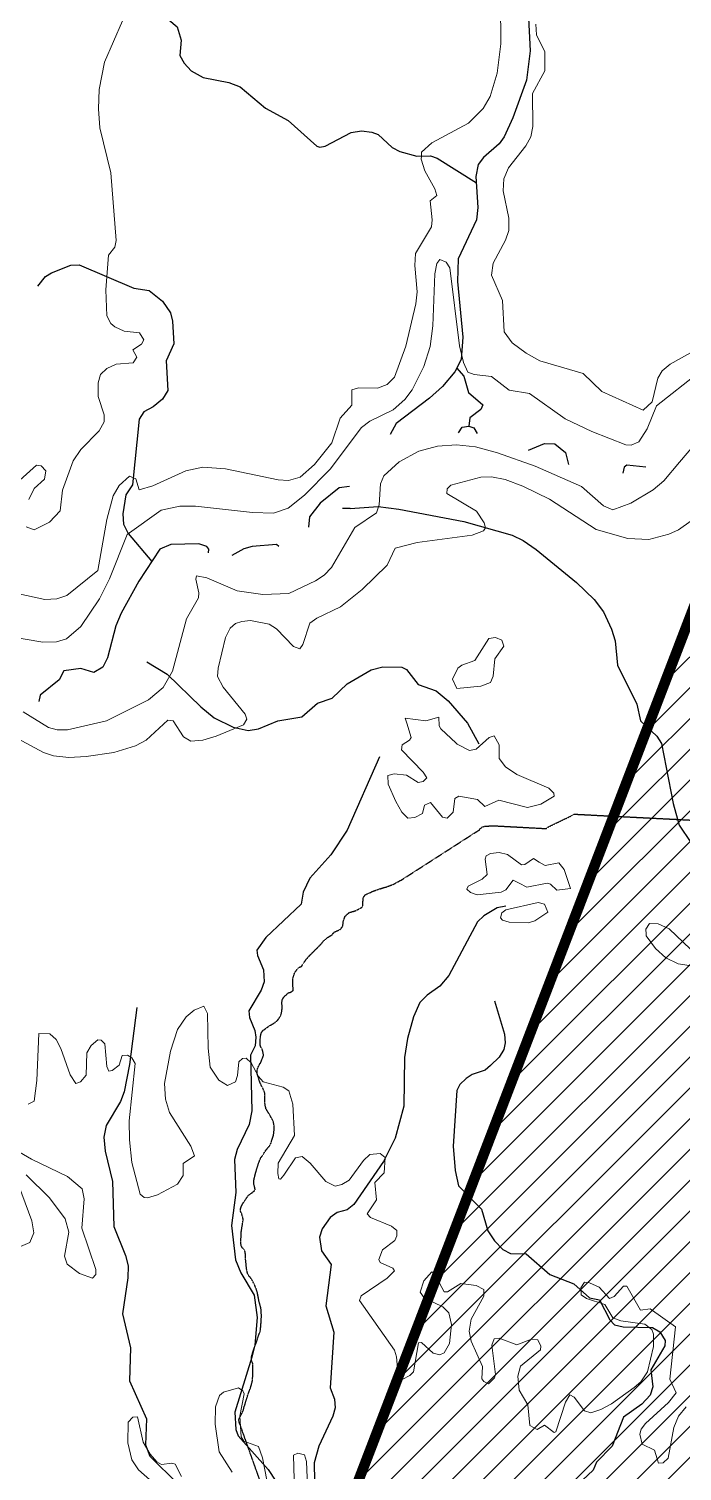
# Model space of a CAD drawing. Header units: feet. Extents: x -72 to 1107026, y -16 to 8357890.
# Drawn here: x 749793 to 759175, y 8160283 to 8180995 of the extents above; entities that cross this region are included whole.
import ezdxf

# ---------------------------------------------------------------- set-up
doc = ezdxf.new("R2010")
doc.units = ezdxf.units.FT
doc.header["$LTSCALE"] = 10
doc.header["$MEASUREMENT"] = 0
doc.linetypes.add('DASHED2', pattern=[0.375, 0.25, -0.125])
doc.layers.add('AUTODEMA-inf. cofopri-Rural-PSAD', color=190, linetype='CONTINUOUS')
doc.layers.add('VIA-ASFALTADA', color=1, linetype='CONTINUOUS')
for name, color, linetype, lineweight in [('CURVAS_PERU_500_PSAD-18', 23, 'CONTINUOUS', 5), ('Hidrografia-IGN-QUEBRADAS', 151, 'CONTINUOUS', 25), ('Hidrografia-IGN-RIOS', 162, 'CONTINUOUS', 30)]:
    doc.layers.add(name, color=color, linetype=linetype, lineweight=lineweight)

msp = doc.modelspace()

# ---------------------------------------------------------------- hatches: boundary and pattern name
at = {"layer": 'AUTODEMA-inf. cofopri-Rural-PSAD', "lineweight": 5}
h = msp.add_hatch(dxfattribs=at)
h.set_pattern_fill('ANSI31', color=256, scale=2500)
h.paths.add_polyline_path([(753238, 8156793), (753322, 8156780), (753238, 8156793), (761252, 8177664), (761485, 8177877), (761891, 8178033), (762006, 8178099), (762145, 8178160), (762278, 8178215), (762392, 8178274), (762497, 8178357), (762589, 8178469), (762675, 8178563), (762762, 8178662), (762856, 8178741), (762966, 8178847), (763062, 8178931), (763167, 8179043), (763215, 8179157), (763254, 8179284), (763292, 8179406), (763323, 8179543), (763341, 8179672), (763349, 8179797), (763400, 8179962), (763448, 8180102), (763499, 8180234), (763573, 8180363), (763635, 8180490), (763719, 8180589), (763826, 8180681), (763928, 8180774), (764019, 8180866), (764121, 8180950), (764228, 8181026), (764338, 8181097), (764444, 8181168), (764559, 8181213), (764712, 8181269), (764839, 8181335), (764956, 8181398), (765071, 8181451), (765175, 8181550), (765244, 8181660), (765315, 8181776), (765354, 8181893), (765389, 8182013), (765390, 8182140), (765377, 8182262), (765342, 8182396), (765286, 8182546), (765225, 8182684), (765197, 8182808), (765187, 8182943), (765170, 8183067), (765142, 8183205), (765114, 8183355), (765122, 8183484), (765143, 8183642), (765150, 8183779), (765168, 8183908), (765199, 8184028), (765243, 8184165), (765278, 8184310), (765332, 8184449), (765386, 8184576), (765432, 8184714), (765467, 8184853), (765513, 8184978), (765575, 8185115), (765661, 8185237), (765751, 8185338), (765852, 8185419), (765985, 8185503), (766099, 8185572), (766232, 8185655), (766299, 8185789), (767271, 8186800), (767271, 8186947), (767297, 8187069), (767333, 8187214), (767379, 8187334), (767466, 8187468), (767519, 8187582), (767578, 8187702), (767631, 8187831), (767690, 8187961), (767739, 8188095), (767779, 8188220), (767853, 8188349), (767930, 8188476), (768029, 8188550), (768144, 8188601), (768268, 8188621), (768396, 8188684), (768525, 8188666), (768648, 8188684), (768729, 8188803), (768760, 8188933), (768775, 8189055), (768816, 8189187), (768865, 8189314), (768913, 8189448), (768946, 8189596), (769010, 8189708), (769110, 8189804), (769242, 8189855), (769369, 8189839), (769435, 8190402), (769242, 8190676), (768955, 8190796), (768850, 8191044), (768727, 8191405), (768791, 8192051), (769355, 8193016), (769774, 8193584), (769715, 8193854), (770015, 8194180), (770358, 8194460), (770593, 8194855), (771149, 8195508), (771339, 8195882), (771620, 8196321), (772139, 8196529), (772271, 8196571), (772518, 8196829), (772893, 8197299), (773001, 8197468), (773083, 8197912), (773128, 8198271), (773053, 8198668), (772961, 8199048), (772784, 8199431), (772552, 8199747), (772403, 8199923), (772344, 8200269), (772420, 8200524), (772438, 8201124), (772378, 8201509), (772320, 8201525), (771949, 8202389), (771948, 8203291), (771835, 8204086), (771949, 8205175), (771912, 8205868), (771936, 8206678), (771927, 8207524), (771977, 8207815), (772140, 8208229), (772310, 8208881), (772199, 8209183), (771898, 8209610), (771718, 8210093), (771643, 8210618), (770734, 8212243), (770420, 8212760), (770332, 8213330), (770439, 8213909), (770573, 8214159), (770693, 8214428), (770826, 8214682), (770933, 8214964), (771027, 8215231), (771060, 8215528), (771028, 8215800), (771023, 8215945), (771008, 8216090), (770944, 8216217), (770904, 8216392), (770519, 8217145), (770239, 8217796), (770023, 8218086), (769663, 8218545), (769449, 8218924), (769225, 8219439), (769296, 8219810), (769534, 8220281), (769800, 8220721), (770123, 8220961), (770236, 8221108), (770301, 8221212), (770355, 8221316), (770388, 8221417), (770506, 8221516), (770614, 8221596), (770683, 8221720), (770695, 8221911), (770696, 8222074), (770699, 8222211), (770790, 8222424), (770811, 8222568), (770823, 8222774), (770781, 8222973), (770744, 8223095), (770724, 8223248), (770687, 8223365), (770609, 8223513), (770566, 8223607), (770536, 8223648), (770519, 8223803), (770420, 8224061), (770417, 8224114), (770411, 8224346), (770326, 8224585), (770246, 8224784), (770250, 8224878), (770152, 8225049), (770105, 8225286), (769944, 8225912), (769917, 8226101), (769939, 8226683), (769870, 8226978), (769847, 8227388), (769974, 8227697), (770102, 8227836), (770156, 8227935), (770134, 8228072), (770014, 8228391), (770087, 8228555), (770259, 8228867), (770494, 8228977), (770568, 8228972), (770670, 8228991), (770967, 8229392), (771170, 8229797), (771390, 8230281), (771541, 8230796), (771638, 8231110), (771649, 8231265), (771605, 8231522), (771627, 8231763), (771687, 8231964), (771722, 8232157), (771735, 8232337), (771693, 8232515), (771625, 8232625), (771600, 8233022), (771587, 8233284), (771570, 8233434), (771556, 8233673), (771538, 8233961), (771479, 8234294), (771495, 8234446), (771537, 8234647), (771589, 8234753), (771628, 8234908), (771626, 8235023), (771663, 8235221), (771705, 8235358), (771731, 8235452), (771806, 8235660), (771892, 8235916), (771915, 8235992), (771929, 8236129), (771913, 8236376), (771884, 8236602), (771862, 8236752), (771822, 8236938), (771796, 8237134), (771804, 8237182), (771883, 8237286), (771904, 8237405), (771913, 8237507), (771903, 8237629), (771894, 8237698), (771889, 8237802), (771827, 8237968), (771792, 8238039), (771813, 8238197), (771839, 8238311), (771838, 8238486), (771839, 8238639), (771824, 8238728), (771772, 8238886), (771717, 8239024), (771631, 8239192), (771615, 8239378), (771621, 8239502), (771614, 8239619), (771605, 8239731), (771569, 8239792), (771550, 8239932), (771551, 8240029), (771481, 8240238), (771522, 8240563), (771488, 8241022), (771468, 8241305), (820278, 8241691), (830577, 8202812), (830340, 8202672), (830000, 8202586), (829662, 8202548), (829318, 8202317), (829158, 8201793), (829053, 8201507), (828905, 8201367), (828322, 8201192), (827978, 8200961), (827919, 8200578), (827797, 8199716), (827643, 8199383), (827293, 8198961), (826996, 8198681), (826979, 8198104), (826868, 8197578), (826760, 8197196), (826743, 8196619), (826868, 8195942), (827189, 8195377), (827277, 8195085), (827159, 8194367), (827146, 8193935), (827234, 8193643), (827319, 8193256), (827453, 8192915), (827398, 8192676), (827291, 8192294), (827132, 8191818), (827119, 8191385), (827194, 8190661), (827090, 8190376), (826836, 8189950), (826722, 8189328), (826756, 8188846), (826641, 8188224), (826583, 8187889), (826334, 8187608), (826127, 8187133), (825918, 8186561), (825905, 8186129), (826032, 8185548), (825868, 8184879), (825858, 8184542), (825847, 8184158), (826032, 8183912), (826069, 8183526), (826047, 8182805), (826078, 8182227), (826108, 8181600), (826048, 8181217), (825801, 8180984), (825747, 8180793), (825636, 8180315), (825796, 8179204), (825684, 8178678), (825668, 8178149), (825657, 8177765), (825548, 8177335), (825244, 8176815), (825086, 8176386), (824977, 8175956), (824725, 8175579), (824520, 8175152), (824114, 8174443), (823712, 8173877), (823407, 8173357), (823324, 8172960), (823317, 8172729), (823307, 8172399), (823238, 8171852), (823314, 8171473), (823304, 8171154), (823327, 8170950), (823289, 8170632), (823310, 8170370), (823402, 8170016), (823586, 8169548), (823710, 8169280), (823662, 8168785), (823750, 8168195), (823303, 8168147), (822930, 8167996), (822690, 8167863), (822198, 8167624), (822071, 8167460), (821892, 8167381), (821672, 8167229), (821518, 8167084), (821383, 8166920), (821310, 8166661), (821229, 8166477), (821265, 8166226), (821329, 8166168), (821371, 8165998), (821374, 8165793), (821214, 8165770), (821034, 8165673), (820575, 8165630), (820470, 8165568), (820330, 8165544), (820169, 8165484), (819982, 8165480), (819805, 8165485), (819700, 8165414), (819649, 8165285), (819644, 8165108), (819667, 8164939), (819671, 8164762), (819732, 8164620), (819765, 8164469), (819741, 8164302), (819684, 8164248), (819479, 8164273), (819273, 8164260), (819038, 8164211), (818867, 8164134), (818823, 8164107), (818741, 8164036), (818708, 8164001), (818677, 8163932), (818710, 8163874), (818719, 8163764), (818731, 8163685), (818688, 8163660), (818637, 8163650), (818578, 8163656), (818522, 8163649), (818440, 8163596), (818419, 8163540), (818393, 8163433), (818298, 8163327), (818245, 8163363), (818164, 8163435), (818136, 8163489), (818129, 8163542), (818096, 8163606), (818046, 8163683), (817988, 8163732), (817894, 8163801), (817840, 8163741), (817832, 8163692), (817948, 8163198), (817963, 8163142), (817897, 8163112), (817789, 8163046), (817781, 8162998), (817730, 8162927), (817678, 8162897), (817592, 8162870), (817454, 8162902), (817393, 8162912), (817340, 8162910), (817312, 8162864), (817276, 8162829), (817252, 8162781), (817206, 8162736), (817116, 8162650), (817080, 8162604), (816998, 8162546), (816927, 8162529), (816831, 8162586), (816762, 8162655), (816699, 8162684), (816646, 8162707), (816575, 8162751), (816511, 8162744), (816411, 8162673), (816342, 8162595), (816313, 8162529), (816262, 8162412), (816108, 8162337), (816052, 8162315), (815981, 8162315), (815917, 8162285), (815807, 8162276), (815739, 8162310), (815638, 8162382), (815595, 8162443), (815534, 8162451), (815488, 8162492), (815433, 8162536), (815341, 8162496), (815286, 8162397), (815285, 8162290), (815182, 8162139), (815129, 8162124), (815020, 8162160), (814969, 8162143), (814915, 8162151), (814818, 8162129), (814661, 8162171), (814608, 8162204), (814465, 8162246), (814361, 8162265), (814167, 8162243), (813989, 8162194), (813856, 8162085), (813702, 8161985), (813124, 8161923), (812911, 8161706), (812856, 8161618), (812749, 8161540), (812492, 8161534), (812443, 8161524), (812367, 8161515), (812252, 8161510), (812150, 8161471), (812066, 8161443), (811936, 8161388), (811813, 8161338), (811757, 8161367), (811669, 8161438), (811510, 8161415), (811342, 8161337), (811245, 8161204), (811131, 8161124), (810849, 8161076), (810322, 8160943), (809995, 8160714), (809741, 8160678), (809493, 8160697), (809213, 8160705), (808932, 8160676), (808648, 8160621), (808530, 8160579), (808408, 8160546), (808227, 8160477), (808120, 8160465), (808005, 8160428), (807949, 8160451), (807748, 8160486), (807591, 8160502), (807337, 8160435), (807016, 8160247), (806896, 8160192), (806747, 8160074), (806681, 8160046), (806538, 8159999), (806377, 8159904), (806147, 8159906), (805415, 8159960), (805112, 8159977), (804565, 8160002), (804080, 8160025), (803956, 8160045), (803836, 8160005), (803684, 8159964), (803497, 8159761), (803367, 8159762), (803227, 8159787), (802920, 8159966), (802800, 8159994), (802680, 8160027), (802548, 8160058), (802424, 8160101), (802312, 8160152), (802195, 8160221), (802083, 8160290), (801956, 8160316), (801818, 8160295), (801688, 8160293), (801556, 8160247), (801423, 8160212), (801291, 8160159), (801159, 8160106), (800787, 8160136), (800463, 8160229), (800277, 8160263), (800072, 8160269), (799744, 8160251), (799483, 8160249), (799221, 8160248), (798949, 8160191), (798686, 8160152), (798410, 8160168), (798290, 8160204), (798148, 8160212), (798023, 8160253), (797876, 8160243), (797751, 8160192), (797611, 8160213), (797496, 8160274), (797323, 8160236), (797183, 8160081), (797053, 8159952), (796859, 8159878), (796714, 8159805), (796661, 8159693), (796625, 8159558), (796551, 8159432), (796413, 8159345), (796273, 8159351), (796136, 8159369), (796011, 8159432), (795892, 8159481), (795767, 8159545), (795647, 8159580), (795531, 8159639), (795391, 8159662), (795256, 8159634), (795083, 8159561), (794973, 8159508), (794881, 8159383), (794743, 8159228), (794634, 8159150), (794486, 8159150), (794377, 8159214), (794229, 8159227), (794087, 8159186), (793965, 8159158), (793830, 8159143), (793685, 8159172), (793580, 8159268), (793535, 8159388), (793533, 8159520), (793530, 8159657), (793548, 8159797), (793528, 8160067), (793457, 8160189), (793366, 8160285), (793249, 8160375), (793130, 8160431), (792862, 8160424), (792730, 8160378), (792470, 8160226), (792221, 8160229), (792150, 8160361), (792025, 8160394), (791895, 8160369), (791742, 8160344), (791615, 8160278), (791345, 8160296), (791121, 8160303), (791002, 8160353), (790927, 8160356), (790776, 8160295), (790573, 8160086), (790487, 8160014), (790335, 8159935), (790156, 8159875), (789933, 8159891), (789628, 8159994), (789403, 8160091), (789337, 8160215), (789139, 8160376), (788987, 8160391), (788855, 8160613), (788850, 8160750), (788898, 8160900), (788728, 8161037), (788593, 8161048), (788476, 8161094), (788331, 8161107), (788207, 8161079), (788072, 8161089), (787996, 8161188), (787900, 8161371), (787828, 8161534), (787714, 8161613), (787483, 8161754), (787368, 8161805), (787254, 8161881), (787122, 8161935), (787007, 8162011), (786888, 8162072), (786771, 8162121), (786667, 8162202), (786552, 8162248), (786425, 8162271), (786298, 8162223), (786203, 8162137), (786107, 8162061), (786051, 8162173), (786043, 8162338), (786150, 8162401), (786275, 8162485), (786339, 8162597), (786237, 8162665), (786110, 8162638), (785990, 8162577), (785868, 8162597), (785746, 8162615), (785622, 8162654), (785500, 8162672), (785362, 8162654), (785199, 8162603), (785082, 8162565), (784960, 8162540), (784835, 8162500), (784720, 8162436), (784596, 8162358), (784484, 8162277), (784379, 8162190), (784275, 8162114), (784160, 8162036), (784043, 8161954), (783938, 8161886), (783826, 8161812), (783699, 8161747), (783582, 8161693), (783449, 8161676), (783342, 8161607), (783271, 8161452), (783225, 8161328), (783179, 8161206), (783138, 8161082), (783097, 8160957), (783061, 8160830), (782974, 8160718), (782855, 8160675), (782725, 8160670), (782582, 8160648), (782463, 8160615), (782353, 8160549), (782259, 8160460), (782078, 8160260), (782029, 8160143), (781968, 8160031), (781907, 8159917), (781846, 8159810), (781751, 8159699), (781639, 8159610), (781573, 8159503), (781506, 8159396), (781422, 8159300), (781295, 8159285), (781170, 8159283), (781058, 8159227), (781035, 8159095), (780966, 8158947), (780910, 8158818), (780843, 8158678), (780719, 8158676), (780643, 8158773), (780548, 8158676), (780492, 8158534), (780489, 8158409), (780563, 8158292), (780456, 8158221), (780372, 8158130), (780275, 8158051), (780148, 8158062), (780033, 8158141), (779893, 8158142), (779769, 8158106), (779649, 8158042), (779555, 8157953), (779448, 8157872), (779391, 8157763), (779345, 8157649), (779294, 8157529), (779236, 8157415), (779123, 8157309), (778981, 8157250), (778859, 8157212), (778734, 8157164), (778607, 8157144), (778479, 8157144), (778332, 8157180), (778375, 8156898), (778164, 8156936), (778158, 8156802), (778130, 8156675), (778140, 8156545), (778112, 8156426), (778050, 8156319), (778063, 8156169), (777986, 8156065), (777961, 8155941), (777902, 8155786), (777843, 8155676), (777795, 8155562), (777705, 8155466), (777593, 8155359), (777509, 8155263), (777417, 8155159), (777305, 8155070), (777239, 8154938), (777216, 8154806), (777159, 8154686), (777093, 8154552), (777034, 8154440), (776983, 8154298), (776922, 8154161), (776873, 8154016), (776779, 8153937), (776659, 8153838), (776605, 8153711), (776592, 8153572), (776612, 8153434), (776630, 8153310), (776609, 8153183), (776586, 8153051), (776545, 8152921), (776515, 8152794), (776494, 8152637), (776486, 8152507), (776478, 8152344), (776437, 8152225), (776573, 8151681), (776106, 8151111), (775463, 8150015), (775273, 8149577), (775253, 8149427), (774951, 8149779), (774716, 8150004), (774511, 8150120), (774293, 8150189), (774009, 8150343), (773986, 8150653), (773898, 8150715), (773679, 8150366), (773524, 8150449), (773583, 8150865), (773302, 8151090), (773079, 8151190), (772903, 8151351), (772690, 8151485), (772613, 8151651), (772759, 8151759), (772737, 8151864), (772352, 8152136), (772085, 8152058), (771824, 8152119), (771653, 8152170), (771611, 8152333), (771212, 8152458), (770986, 8152496), (770745, 8152533), (770505, 8152618), (770212, 8152721), (769864, 8152789), (769676, 8152849), (769529, 8152895), (769298, 8152965), (769056, 8153020), (768826, 8153067), (768593, 8153122), (768350, 8153228), (768122, 8153296), (767859, 8153352), (767629, 8153412), (767406, 8153493), (767171, 8153558), (766938, 8153643), (766714, 8153723), (766443, 8153849), (766241, 8153940), (766040, 8153990), (765798, 8154065), (765568, 8154146), (765335, 8154198), (765105, 8154273), (764987, 8154344), (764570, 8154454), (764357, 8154514), (764080, 8154590), (763867, 8154638), (763662, 8154698), (763479, 8154729), (763070, 8154817), (762778, 8154929), (762461, 8154975), (762334, 8155019), (762093, 8155094), (761838, 8155171), (761596, 8155180), (761345, 8155237), (761116, 8155269), (760846, 8155361), (760587, 8155419), (760351, 8155487), (760119, 8155512), (759916, 8155493), (759629, 8155574), (759372, 8155594), (759166, 8155611), (758956, 8155664), (758687, 8155803), (758456, 8155889), (758210, 8155960), (757946, 8156005), (757689, 8156063), (757532, 8156107), (757276, 8156170), (757050, 8156236), (756864, 8156260), (756611, 8156328), (756385, 8156381), (756113, 8156398), (755975, 8156433), (755622, 8156463), (755391, 8156486), (755152, 8156526), (754896, 8156606), (754586, 8156660), (754380, 8156712), (754159, 8156752), (753964, 8156794), (753322, 8156780)])

# ---------------------------------------------------------------- linework, layer by layer
at = {"layer": 'AUTODEMA-inf. cofopri-Rural-PSAD', "linetype": 'Continuous', "const_width": 150}
msp.add_lwpolyline([(753238, 8156793), (761252, 8177664)], dxfattribs=at)
at = {"layer": 'CURVAS_PERU_500_PSAD-18'}
for points in [[(755430, 8179168), (755432, 8179224), (755579, 8179356), (756107, 8179639), (756316, 8179853), (756418, 8180025), (756516, 8180359), (756570, 8180781), (756568, 8181377), (756595, 8181676), (756834, 8182331), (756826, 8182455), (756748, 8182745), (756754, 8182843), (756782, 8182849)], [(751137, 8181111), (750878, 8180515), (750804, 8180123), (750792, 8179848), (750810, 8179574), (750971, 8178928), (751049, 8177957), (751028, 8177860), (750937, 8177745), (750896, 8177247), (750913, 8176873), (750970, 8176763), (751026, 8176714), (751161, 8176652), (751383, 8176630), (751446, 8176527), (751410, 8176466), (751285, 8176384), (751342, 8176281), (751292, 8176197), (751048, 8176180), (750912, 8176118), (750823, 8176032), (750789, 8175913), (750789, 8175713), (750873, 8175452), (750876, 8175353), (750803, 8175223), (750540, 8174956), (750431, 8174789), (750274, 8174368), (750244, 8174071), (750089, 8173911), (749867, 8173802), (749755, 8173845)], [(757075, 8181061), (757083, 8180911), (757202, 8180665), (757202, 8180391), (757025, 8180066), (757032, 8179592), (757002, 8179446), (756929, 8179315), (756683, 8178999), (756612, 8178841), (756606, 8178667), (756684, 8178275), (756686, 8178100), (756639, 8177958), (756460, 8177629), (756438, 8177458), (756597, 8177093), (756617, 8176645), (756734, 8176486), (756934, 8176336), (757132, 8176229), (757753, 8176043), (758023, 8175785), (758614, 8175518)], [(749606, 8172892), (750020, 8172802), (750194, 8172810), (750337, 8172855), (750783, 8173215), (750914, 8173950), (751002, 8174289), (751092, 8174438), (751239, 8174573), (751327, 8174535), (751379, 8174374), (751571, 8174432), (752049, 8174647), (752292, 8174701), (752616, 8174678), (753374, 8174516), (753523, 8174510), (753690, 8174557), (753897, 8174738), (754143, 8175052), (754265, 8175406), (754429, 8175592), (754431, 8175813), (754525, 8175839), (754799, 8175836), (754939, 8175889), (755044, 8175993), (755206, 8176439), (755351, 8177047), (755369, 8177220), (755336, 8177594), (755347, 8177768), (755574, 8178153), (755586, 8178252), (755558, 8178524), (755653, 8178602), (755624, 8178696), (755478, 8178957), (755429, 8179125), (755430, 8179168)], [(749228, 8172315), (749992, 8172187), (750191, 8172193), (750334, 8172235), (750541, 8172413), (750805, 8172808), (750949, 8173099), (751207, 8173732), (751691, 8174084), (751959, 8174138), (752184, 8174138), (753004, 8174051), (753304, 8174042), (753515, 8174113), (753753, 8174296), (754119, 8174672), (754569, 8175271), (754689, 8175360), (755026, 8175522), (755194, 8175671), (755298, 8175812), (755467, 8176146), (755558, 8176432), (755596, 8176729), (755621, 8177478), (755653, 8177624), (755697, 8177683), (755785, 8177643), (755840, 8177561), (755979, 8176445), (756035, 8176202), (756095, 8176066), (756188, 8176031), (756436, 8176004), (756690, 8175808), (756984, 8175756), (757494, 8175396), (757877, 8175212), (758365, 8175020), (758440, 8175015), (758554, 8175062), (758674, 8175250), (758805, 8175581), (759413, 8176061)], [(758614, 8175518), (758743, 8175638), (758826, 8175977), (758886, 8176085), (759001, 8176181), (759372, 8176387)], [(759355, 8175029), (759138, 8174771), (758910, 8174505), (758759, 8174375), (758436, 8174184), (758181, 8174089), (758043, 8174143), (757727, 8174424), (757063, 8174716), (756522, 8174908), (756207, 8174991), (755934, 8175019), (755660, 8175001), (755394, 8174932), (755109, 8174778), (754890, 8174574), (754842, 8174460), (754824, 8174161), (754783, 8174044), (754474, 8173836), (754137, 8173261), (754035, 8173151), (753911, 8173068), (753527, 8172886), (753153, 8172873), (752782, 8172923), (752347, 8173112), (752201, 8173138), (752189, 8173092), (752233, 8172898), (752228, 8172823), (752057, 8172520), (751858, 8171771), (751720, 8171535), (751511, 8171358), (750907, 8171059), (750347, 8170930), (750198, 8170929), (750077, 8170961), (749711, 8171189)], [(749792, 8174237), (749870, 8174393), (750019, 8174526), (750038, 8174646), (749972, 8174718), (749901, 8174730), (749661, 8174512)], [(759305, 8173929), (759120, 8173802), (758984, 8173740), (758695, 8173663), (758396, 8173678), (757939, 8173803), (757270, 8174240), (756889, 8174427), (756631, 8174522), (756435, 8174561), (756285, 8174559), (755851, 8174444), (755800, 8174390), (755793, 8174320), (756220, 8174067), (756331, 8173901), (756349, 8173828), (756323, 8173787), (756161, 8173726), (755368, 8173619), (755055, 8173537), (754937, 8173293), (754578, 8172945), (754267, 8172694), (753928, 8172534), (753830, 8172458), (753725, 8172152), (753682, 8172093), (753591, 8172125), (753349, 8172377), (753246, 8172447), (752977, 8172496), (752852, 8172486), (752758, 8172453), (752684, 8172387), (752618, 8172253), (752510, 8171816), (752501, 8171692), (752583, 8171540), (752898, 8171152), (752922, 8171083), (752877, 8170998), (752484, 8170835), (752292, 8170781), (752118, 8170765), (752014, 8170827), (751866, 8171058), (751789, 8171067), (751476, 8170782), (751324, 8170697), (751013, 8170604), (750618, 8170543), (750368, 8170533), (750145, 8170557), (750003, 8170604), (749629, 8170803)], [(755220, 8171024), (755196, 8171097), (755493, 8171057), (755678, 8171112), (755686, 8170988), (755711, 8170945), (755931, 8170736)], [(757217, 8169902), (757145, 8169859), (756952, 8169811), (756542, 8169918), (756341, 8169829), (756236, 8169928), (755968, 8169978), (755908, 8169941), (755888, 8169744), (755799, 8169658), (755732, 8169672), (755562, 8169885), (755475, 8169845), (755445, 8169725), (755335, 8169668), (755237, 8169659), (755148, 8169745), (755062, 8169898), (754954, 8170150), (754946, 8170272), (755041, 8170297), (755214, 8170276), (755382, 8170173), (755455, 8170187), (755508, 8170237), (755453, 8170320), (755142, 8170643), (755153, 8170715), (755260, 8170778), (755284, 8170819), (755220, 8171024)], [(755931, 8170736), (755946, 8170722), (756122, 8170630), (756216, 8170652), (756405, 8170816), (756474, 8170840), (756549, 8170714), (756546, 8170517), (756636, 8170398), (756802, 8170287), (757261, 8170090), (757332, 8170021), (757337, 8169975), (757217, 8169902)], [(756834, 8168725), (756748, 8168769), (756641, 8168633), (756577, 8168597), (756230, 8168558), (756136, 8168591), (756082, 8168641), (756102, 8168682), (756303, 8168784), (756375, 8168850), (756344, 8169070), (756358, 8169117), (756423, 8169153), (756546, 8169169), (756666, 8169137), (756868, 8168992), (756916, 8168995), (757039, 8169079), (757120, 8169030)], [(757120, 8169030), (757207, 8168979), (757402, 8169016), (757479, 8168922), (757571, 8168652), (757375, 8168627), (757284, 8168712), (757237, 8168725), (756944, 8168669), (756834, 8168725)], [(758656, 8167992), (758654, 8168067), (758704, 8168148), (758828, 8168140), (758988, 8168072), (759295, 8167779), (759386, 8167808), (759406, 8167955), (759425, 8167968), (759573, 8167947), (759981, 8167828), (760176, 8167855), (760478, 8167680), (760678, 8167492), (760681, 8167444), (760578, 8167274), (760583, 8167175), (760615, 8167138), (760756, 8167090), (760881, 8167090), (761053, 8167227), (761099, 8167199)], [(759586, 8167495), (759117, 8167566), (758939, 8167654), (758790, 8167787), (758657, 8167968), (758656, 8167992)], [(749782, 8165554), (749870, 8165596), (749908, 8165892), (749936, 8166567), (750092, 8166564), (750186, 8166483), (750254, 8166350), (750387, 8165973), (750466, 8165848), (750534, 8165874), (750614, 8165969), (750625, 8166290), (750689, 8166397), (750784, 8166478), (750831, 8166473), (750882, 8166418), (750914, 8166096), (750941, 8166028), (750989, 8166037), (751088, 8166113), (751135, 8166251), (751208, 8166254), (751274, 8166218), (751320, 8166135), (751233, 8165315), (751236, 8165040), (751274, 8164717), (751390, 8164259), (751449, 8164213), (751498, 8164208), (751641, 8164250), (751928, 8164402), (752008, 8164526), (752009, 8164699), (752171, 8164809), (752118, 8164948), (751811, 8165432), (751756, 8165624), (751741, 8165848), (751825, 8166315), (751927, 8166623), (752054, 8166807), (752168, 8166904), (752304, 8166961), (752358, 8166855), (752369, 8166356), (752398, 8166083), (752520, 8165897), (752646, 8165822), (752759, 8165872), (752791, 8165964), (752806, 8166163), (752863, 8166207), (752913, 8166211), (752985, 8166146), (753091, 8165948), (753158, 8165874), (753446, 8165798), (753527, 8165743), (753584, 8165553), (753606, 8165104), (753375, 8164704), (753366, 8164555), (753384, 8164482), (753405, 8164476), (753454, 8164533), (753623, 8164780), (753717, 8164799), (753833, 8164707), (754058, 8164440), (754190, 8164377), (754287, 8164397), (754395, 8164460), (754599, 8164743), (754689, 8164829), (754836, 8164844), (754912, 8164789), (754912, 8164785)], [(749752, 8164540), (750091, 8164208), (750314, 8163907), (750367, 8163716), (750307, 8163372), (750341, 8163254), (750521, 8163122), (750707, 8163052), (750756, 8163106), (750755, 8163179), (750555, 8163770), (750587, 8164193), (750556, 8164338), (750349, 8164516), (749830, 8164761), (749659, 8164865)], [(754912, 8164785), (754894, 8164567), (754759, 8164427), (754785, 8164180), (754649, 8163976), (754700, 8163923), (755001, 8163802), (755075, 8163738), (755077, 8163664), (755049, 8163595), (754870, 8163461), (754817, 8163324), (754837, 8163279), (755018, 8163197), (755044, 8163160), (754938, 8163054), (754567, 8162800), (754543, 8162733), (755043, 8162018), (755072, 8161923), (755090, 8161699), (755116, 8161629), (755154, 8161600), (755265, 8161656), (755315, 8161711), (755389, 8162126), (755433, 8162129), (755599, 8161978), (755694, 8161952), (755759, 8161984), (755832, 8162114), (755861, 8162387), (755826, 8162557), (755737, 8162641), (755468, 8162774), (755410, 8162852), (755463, 8163017), (755578, 8163145), (755617, 8163118), (755759, 8162857), (755807, 8162860), (755995, 8162976), (756218, 8162949), (756327, 8162890), (756327, 8162794), (756146, 8162466), (756115, 8162295), (756147, 8162150), (756308, 8161784), (756299, 8161610), (756328, 8161572), (756394, 8161536), (756479, 8161625), (756494, 8161672), (756441, 8162093), (756476, 8162184), (756546, 8162193), (756801, 8162097), (757011, 8162176), (757104, 8162167), (757143, 8162076), (757138, 8162027), (756852, 8161790), (756814, 8161647), (756832, 8161448), (756957, 8161235), (756986, 8160939), (757094, 8160882), (757199, 8160943), (757338, 8160839), (757360, 8160845), (757498, 8161272), (757561, 8161377), (757623, 8161347), (757774, 8161147), (757865, 8161120), (758007, 8161166), (758160, 8161250), (758487, 8161482), (758580, 8161564), (758676, 8161709), (758761, 8162074), (758762, 8162248), (758738, 8162319), (758641, 8162392), (758295, 8162441), (758179, 8162485), (758064, 8162674), (757803, 8162760), (757722, 8162814), (757721, 8162913), (757772, 8162995), (757846, 8162989), (757982, 8162926), (758130, 8162762), (758196, 8162793), (758332, 8162939), (758379, 8162939), (758575, 8162595), (758714, 8162615), (759080, 8162355), (758996, 8161603), (759088, 8161406), (758979, 8161270), (758646, 8160968), (758586, 8160888), (758568, 8160816), (758600, 8160672), (758778, 8160585), (758833, 8160395), (758904, 8160400), (758972, 8160469), (759054, 8160911), (759120, 8161072), (759232, 8161206)], [(749672, 8163510), (749808, 8163567), (749862, 8163705), (749835, 8163877), (749646, 8164392)], [(752713, 8160268), (752525, 8160562), (752468, 8160957), (752475, 8161207), (752532, 8161370), (752589, 8161419), (752804, 8161478), (752864, 8161438), (752884, 8161392), (752824, 8161074), (752844, 8160776), (752881, 8160712), (753089, 8160635), (753150, 8160472), (753211, 8160153)], [(751688, 8160020), (751368, 8160300), (751271, 8160445), (751214, 8160687), (751218, 8160986), (751285, 8161058), (751352, 8161063), (751432, 8160699), (751533, 8160527), (751633, 8160415), (751697, 8160379), (751846, 8160397), (751893, 8160382), (751984, 8160205)], [(753612, 8159816), (753593, 8160512), (753657, 8160542), (753752, 8160516), (753780, 8160422), (753792, 8160074)]]:
    msp.add_lwpolyline(points, dxfattribs=at)
for points in [[(755937, 8171522), (755878, 8171657), (755952, 8171813), (756011, 8171859), (756198, 8171925), (756399, 8172239), (756494, 8172256), (756585, 8172218), (756616, 8172128), (756486, 8171947), (756459, 8171699), (756420, 8171609), (756282, 8171553)], [(757245, 8168311), (757059, 8168185), (756964, 8168156), (756690, 8168168), (756594, 8168195), (756564, 8168229), (756585, 8168300), (756644, 8168343), (757106, 8168451), (757198, 8168427)]]:
    msp.add_lwpolyline(points, close=True, dxfattribs=at)
at = {"layer": 'Hidrografia-IGN-QUEBRADAS'}
for points in [[(757209, 8182290), (757180, 8182093), (756984, 8181744), (756945, 8181626), (756991, 8180678), (756941, 8180257), (756745, 8179717), (756618, 8179446), (756547, 8179343), (756320, 8179148), (756246, 8179047), (756214, 8178876), (756239, 8178427), (756222, 8178253), (755959, 8177690), (755949, 8177365), (756027, 8176569), (755999, 8176247), (755908, 8176070), (755731, 8175860), (755547, 8175690), (755070, 8175327), (754981, 8175169)], [(751143, 8181685), (751925, 8181024), (751978, 8180834), (751963, 8180610), (752021, 8180500), (752122, 8180390), (752296, 8180294), (752664, 8180225), (752826, 8180161), (753189, 8179856), (753518, 8179677), (753926, 8179311), (753973, 8179295), (754047, 8179308), (754420, 8179508), (754568, 8179528), (754717, 8179513), (754809, 8179476), (755012, 8179291), (755122, 8179232), (755363, 8179165), (755562, 8179172), (755656, 8179139), (756219, 8178785)], [(749924, 8177301), (750031, 8177439), (750116, 8177492), (750394, 8177602), (750517, 8177608), (751298, 8177273), (751519, 8177239), (751712, 8177082), (751825, 8176918), (751854, 8176797), (751875, 8176472), (751766, 8176225), (751790, 8175802), (751711, 8175677), (751577, 8175565), (751444, 8175496), (751379, 8175391), (751280, 8174447), (751185, 8174303), (751142, 8174031), (751153, 8173882), (751218, 8173748), (751558, 8173347)], [(755936, 8176125), (756038, 8176009), (756105, 8175771), (756313, 8175595), (756285, 8175530), (756127, 8175407), (756113, 8175287)], [(754408, 8174108), (754807, 8174136), (755104, 8174096), (756037, 8173920), (756735, 8173724), (756892, 8173647), (757076, 8173518), (757657, 8173044), (757910, 8172802), (758044, 8172622), (758160, 8172373), (758212, 8172206), (758248, 8171859), (758524, 8171299), (758575, 8171056), (758813, 8170836), (758876, 8170730), (759046, 8169872), (759131, 8169558), (759300, 8169311), (759674, 8168877), (759697, 8168655), (759874, 8168242), (759865, 8168000)], [(751488, 8171906), (751779, 8171729), (752262, 8171258), (752456, 8171100), (752725, 8170968), (752943, 8170921), (753091, 8170941), (753367, 8171058), (753711, 8171114), (753937, 8171310), (754148, 8171381), (754363, 8171589), (754707, 8171792), (754876, 8171834), (755150, 8171830), (755215, 8171793), (755385, 8171578), (755644, 8171490), (755816, 8171346), (756093, 8171024), (756257, 8170726)], [(754826, 8170540), (754364, 8169487), (754129, 8169133), (753830, 8168799), (753730, 8168597), (753705, 8168425), (753197, 8167945), (753067, 8167763), (753075, 8167689), (753161, 8167482), (753172, 8167308), (753131, 8167191), (752950, 8166895), (752960, 8166796), (753038, 8166612), (753054, 8166514), (753041, 8166390), (752975, 8166258), (752994, 8165459), (752955, 8165263), (752785, 8164901), (752744, 8164757), (752767, 8164284), (752704, 8163811), (752760, 8163315), (752838, 8163131), (753027, 8162809), (753073, 8162488), (753036, 8162091), (752996, 8161920), (752753, 8161132), (752766, 8160883), (752799, 8160791), (753230, 8160305), (753340, 8160138)], [(756642, 8168398), (756520, 8168373), (756328, 8168255), (756236, 8168171), (755825, 8167401), (755696, 8167248), (755514, 8167117), (755409, 8167011), (755316, 8166807), (755228, 8166494), (755185, 8166222), (755176, 8165523), (755051, 8165066), (754885, 8164730), (754460, 8164113), (754364, 8164034), (754219, 8163999), (754121, 8163923), (754003, 8163762), (753968, 8163643), (753995, 8163447), (754135, 8163252), (754057, 8162658), (754173, 8162278), (754122, 8161480), (754181, 8161317), (754190, 8161193), (754159, 8161072), (753957, 8160642), (753891, 8160402), (753901, 8159878)], [(756481, 8167036), (756622, 8166558), (756633, 8166433), (756612, 8166336), (756546, 8166230), (756423, 8166107), (756345, 8166043), (756157, 8165978), (756075, 8165920), (755983, 8165836), (755941, 8165747), (755888, 8164949), (755914, 8164600), (755964, 8164382), (756295, 8164045), (756383, 8163736), (756480, 8163591), (756600, 8163465), (756711, 8163409), (756933, 8163402), (757272, 8163108), (757620, 8162971), (757843, 8162773), (757988, 8162744), (758135, 8162455), (758205, 8162386), (758326, 8162355), (758750, 8162347), (758854, 8162284), (758933, 8162157), (758924, 8162084), (758725, 8161739), (758753, 8161492), (758715, 8161375), (758597, 8161247), (758334, 8161059), (758171, 8160643), (757944, 8160410), (757895, 8160297), (757514, 8159937)], [(751344, 8166942), (751237, 8166124), (751160, 8165732), (751108, 8165592), (750904, 8165248), (750868, 8165078), (750888, 8164879), (750995, 8164443), (751014, 8163794), (751182, 8163378), (751218, 8163233), (751215, 8163058), (751138, 8162540), (751252, 8162055), (751240, 8161582), (751480, 8161034), (751470, 8160661), (751531, 8160499), (751936, 8160094)]]:
    msp.add_lwpolyline(points, dxfattribs=at)
at = {"layer": 'Hidrografia-IGN-RIOS'}
msp.add_line((754408, 8174108), (754296, 8174109), dxfattribs=at)
for points in [[(755963, 8175192), (756014, 8175275), (756113, 8175287), (756183, 8175265), (756233, 8175183)], [(756967, 8174946), (757197, 8175042), (757345, 8175033), (757498, 8174909), (757543, 8174737)], [(758653, 8174699), (758380, 8174727), (758343, 8174698), (758322, 8174612)], [(754396, 8174425), (754249, 8174403), (753978, 8174183), (753823, 8173988), (753807, 8173839)], [(752373, 8173472), (752377, 8173522), (752347, 8173562), (752232, 8173601), (751832, 8173591), (751675, 8173523), (751371, 8173065), (751119, 8172604), (751043, 8172420), (750920, 8171961), (750853, 8171828), (750728, 8171750), (750539, 8171810), (750294, 8171775), (750229, 8171644), (749957, 8171424), (749934, 8171335)], [(753385, 8173560), (753348, 8173591), (753000, 8173562), (752880, 8173527), (752707, 8173433)]]:
    msp.add_lwpolyline(points, dxfattribs=at)
at = {"layer": 'VIA-ASFALTADA', "linetype": 'DASHED2', "ltscale": 0.5}
msp.add_lwpolyline([(753276, 8159686), (752804, 8161014), (752817, 8161044), (752856, 8161121), (752872, 8161157), (752877, 8161174), (752886, 8161215), (752892, 8161226), (752938, 8161378), (752979, 8161487), (752998, 8161557), (753002, 8161575), (753004, 8161593), (753009, 8161661), (753011, 8161740), (753010, 8161820), (753009, 8161829), (752998, 8161848), (752991, 8161874), (752988, 8161889), (752988, 8161904), (752992, 8161927), (752998, 8161950), (753016, 8162011), (753041, 8162085), (753060, 8162132), (753116, 8162297), (753117, 8162307), (753123, 8162357), (753125, 8162381), (753133, 8162510), (753129, 8162585), (753127, 8162606), (753124, 8162627), (753118, 8162653), (753098, 8162722), (753095, 8162740), (753082, 8162808), (753074, 8162849), (753066, 8162878), (753056, 8162906), (753043, 8162937), (753030, 8162967), (753013, 8162999), (752993, 8163036), (752981, 8163053), (752955, 8163083), (752944, 8163098), (752937, 8163110), (752931, 8163130), (752922, 8163170), (752916, 8163218), (752904, 8163342), (752902, 8163406), (752900, 8163421), (752898, 8163435), (752893, 8163449), (752888, 8163459), (752880, 8163469), (752856, 8163494), (752847, 8163506), (752842, 8163516), (752840, 8163531), (752837, 8163557), (752837, 8163586), (752842, 8163678), (752842, 8163705), (752843, 8163717), (752865, 8163857), (752868, 8163878), (752869, 8163898), (752867, 8163919), (752860, 8163945), (752849, 8163980), (752836, 8164008), (752832, 8164022), (752831, 8164031), (752832, 8164042), (752834, 8164054), (752837, 8164066), (752843, 8164080), (752849, 8164094), (752869, 8164131), (752895, 8164171), (752945, 8164243), (752950, 8164246), (753013, 8164293), (753033, 8164310), (753039, 8164317), (753041, 8164327), (753040, 8164342), (753036, 8164359), (753026, 8164401), (753023, 8164421), (753023, 8164442), (753025, 8164463), (753032, 8164496), (753048, 8164560), (753068, 8164626), (753094, 8164709), (753108, 8164745), (753124, 8164784), (753131, 8164790), (753178, 8164863), (753198, 8164893), (753215, 8164914), (753249, 8164953), (753277, 8165009), (753277, 8165018), (753308, 8165112), (753308, 8165121), (753314, 8165178), (753316, 8165205), (753315, 8165235), (753311, 8165265), (753308, 8165282), (753303, 8165300), (753298, 8165314), (753290, 8165330), (753258, 8165388), (753207, 8165472), (753198, 8165488), (753187, 8165538), (753182, 8165571), (753182, 8165601), (753182, 8165605), (753184, 8165673), (753183, 8165697), (753181, 8165711), (753174, 8165731), (753159, 8165768), (753125, 8165835), (753104, 8165885), (753077, 8165969), (753073, 8165990), (753070, 8166010), (753070, 8166024), (753071, 8166039), (753075, 8166053), (753080, 8166067), (753088, 8166087), (753114, 8166139), (753122, 8166148), (753143, 8166201), (753162, 8166251), (753163, 8166257), (753162, 8166266), (753145, 8166342), (753125, 8166373), (753120, 8166383), (753117, 8166395), (753116, 8166418), (753115, 8166471), (753116, 8166493), (753118, 8166514), (753121, 8166535), (753124, 8166553), (753129, 8166569), (753134, 8166582), (753142, 8166594), (753151, 8166605), (753162, 8166616), (753176, 8166627), (753245, 8166676), (753315, 8166718), (753330, 8166728), (753344, 8166738), (753357, 8166750), (753371, 8166766), (753384, 8166783), (753396, 8166801), (753406, 8166819), (753414, 8166838), (753420, 8166858), (753424, 8166879), (753429, 8166918), (753430, 8166933), (753430, 8166952), (753427, 8167002), (753428, 8167023), (753430, 8167043), (753436, 8167059), (753441, 8167069), (753447, 8167079), (753462, 8167098), (753482, 8167117), (753521, 8167152), (753526, 8167155), (753544, 8167158), (753552, 8167161), (753576, 8167176), (753591, 8167189), (753583, 8167268), (753582, 8167304), (753582, 8167334), (753583, 8167349), (753586, 8167363), (753603, 8167421), (753610, 8167438), (753621, 8167455), (753637, 8167478), (753655, 8167501), (753660, 8167505), (753673, 8167513), (753681, 8167521), (753702, 8167528), (753710, 8167532), (753715, 8167539), (753724, 8167558), (753749, 8167599), (753759, 8167607), (753780, 8167637), (753826, 8167688), (753905, 8167769), (753984, 8167845), (754027, 8167901), (754076, 8167941), (754149, 8167987), (754152, 8167994), (754185, 8168027), (754264, 8168062), (754272, 8168070), (754302, 8168111), (754308, 8168177), (754333, 8168248), (754392, 8168304), (754484, 8168331), (754575, 8168379), (754591, 8168410), (754591, 8168466), (754596, 8168522), (754627, 8168562), (754708, 8168597), (754718, 8168605), (754802, 8168635), (754914, 8168670), (754922, 8168670), (755029, 8168711), (755125, 8168764), (755138, 8168769), (756269, 8169496), (756269, 8169504), (756302, 8169532), (756332, 8169542), (756396, 8169547), (756429, 8169552), (756444, 8169552), (757226, 8169510), (757232, 8169525), (757590, 8169697), (757621, 8169717), (757675, 8169715), (757982, 8169699), (760199, 8169587)], dxfattribs=at)

doc.saveas('drawing.dxf')
